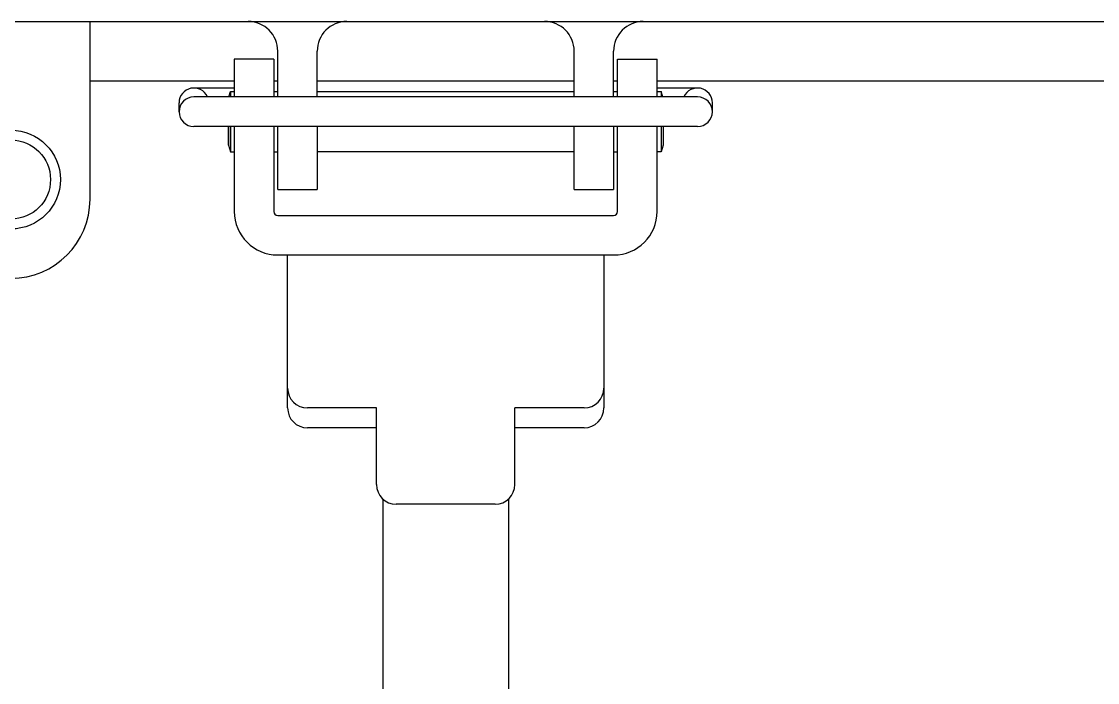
# Model space of a CAD drawing. Header units: inches. Extents: x 0 to 316, y -1 to 150.
# Drawn here: x 221.789 to 222.325, y 34.911 to 35.24 of the extents above; entities that cross this region are included whole.
import ezdxf

# ---------------------------------------------------------------- set-up
doc = ezdxf.new("R2010")
doc.units = ezdxf.units.IN
doc.header["$MEASUREMENT"] = 0

# ---------------------------------------------------------------- blocks, each defined once
blk = doc.blocks.new('GRACE-C')
at = {"color": 2}
for p, q in [((-1.5827, -1.3303), (1.5827, -1.3303)), ((-0.7087, -1.6846), (-0.7087, -1.3303)), ((-0.3346, -1.4804), (-0.3346, -1.3894)), ((-0.2559, -1.4804), (-0.2559, -1.3894)), ((0.2559, -1.4804), (0.2559, -1.3894)), ((0.3346, -1.4804), (0.3346, -1.3894)), ((-0.4213, -1.4051), (-0.4213, -1.4804)), ((-0.3425, -1.4051), (-0.4213, -1.4051)), ((-0.3425, -1.4051), (-0.3425, -1.4804)), ((0.3425, -1.4804), (0.3425, -1.4051)), ((0.3425, -1.4051), (0.4213, -1.4051)), ((0.4213, -1.4804), (0.4213, -1.4051)), ((-0.7087, -1.4484), (-0.4212, -1.4484)), ((-0.3424, -1.4484), (-0.3346, -1.4484)), ((-0.2559, -1.4484), (0.2559, -1.4484)), ((0.3346, -1.4484), (0.3424, -1.4484)), ((0.4212, -1.4484), (2.3031, -1.4484)), ((-0.5018, -1.4627), (-0.4212, -1.4627)), ((-0.4324, -1.4804), (-0.429, -1.4696)), ((-0.429, -1.4696), (-0.4212, -1.4696)), ((-0.429, -1.4696), (-0.429, -1.4804)), ((-0.3424, -1.4696), (-0.3346, -1.4696)), ((-0.2559, -1.4696), (0.2559, -1.4696)), ((0.3346, -1.4696), (0.3424, -1.4696)), ((0.4212, -1.4627), (0.5018, -1.4627)), ((0.4212, -1.4696), (0.429, -1.4696)), ((0.429, -1.4696), (0.429, -1.4804)), ((0.4324, -1.4804), (0.429, -1.4696)), ((-0.5314, -1.4923), (-0.5314, -1.51)), ((0.5018, -1.4804), (-0.5018, -1.4804)), ((0.5314, -1.51), (0.5314, -1.4923)), ((0.5018, -1.5395), (-0.5018, -1.5395)), ((-0.433, -1.5769), (-0.433, -1.5395)), ((-0.433, -1.5395), (-0.433, -1.5769)), ((-0.429, -1.5395), (-0.429, -1.5897)), ((-0.4213, -1.5395), (-0.4213, -1.7089)), ((-0.3425, -1.5395), (-0.3425, -1.7089)), ((-0.3346, -1.665), (-0.3346, -1.5395)), ((-0.2559, -1.5395), (-0.2559, -1.665)), ((0.2559, -1.665), (0.2559, -1.5395)), ((0.3346, -1.5395), (0.3346, -1.665)), ((0.3425, -1.7089), (0.3425, -1.5395)), ((0.4213, -1.7089), (0.4213, -1.5395)), ((0.429, -1.5395), (0.429, -1.5897)), ((0.433, -1.5395), (0.433, -1.5769)), ((-0.433, -1.5769), (-0.429, -1.5897)), ((0.433, -1.5769), (0.429, -1.5897)), ((-0.429, -1.5897), (-0.4212, -1.5897)), ((-0.3424, -1.5897), (-0.3346, -1.5897)), ((0.2559, -1.5897), (-0.2559, -1.5897)), ((0.2559, -1.5897), (-0.2559, -1.5897)), ((0.3346, -1.5897), (0.3424, -1.5897)), ((0.429, -1.5897), (0.4212, -1.5897)), ((-0.3346, -1.665), (-0.2559, -1.665)), ((0.2559, -1.665), (0.3346, -1.665)), ((-0.3346, -1.7167), (0.3346, -1.7167)), ((-0.3346, -1.7955), (0.3346, -1.7955)), ((-0.315, -2.061), (-0.315, -1.7955)), ((0.315, -1.7955), (0.315, -2.1004)), ((-0.315, -2.1004), (-0.315, -2.061)), ((-0.1378, -2.1004), (-0.2756, -2.1004)), ((-0.1378, -2.2528), (-0.1378, -2.1004)), ((0.2756, -2.1004), (0.1378, -2.1004)), ((0.1378, -2.2528), (0.1378, -2.1004)), ((-0.1378, -2.1398), (-0.2756, -2.1398)), ((0.2756, -2.1398), (0.1378, -2.1398)), ((0.0984, -2.2921), (-0.0984, -2.2921))]:
    blk.add_line(p, q, dxfattribs=at)
for radius in [0.0984, 0.0787]:
    blk.add_circle((-0.8661, -1.6453), radius, dxfattribs=at)
for centre, radius, start, end in [((-0.3937, -1.3894), 0.0591, 0, 90), ((-0.1969, -1.3894), 0.0591, 90, 180), ((0.1969, -1.3894), 0.0591, 0, 90), ((0.3937, -1.3894), 0.0591, 90, 180), ((-0.5018, -1.4923), 0.0295, 23.5783, 180), ((0.5018, -1.4923), 0.0295, 0, 156.4217), ((-0.5018, -1.51), 0.0295, 90, 270), ((0.5018, -1.51), 0.0295, 270, 90), ((-0.8661, -1.6846), 0.1575, 270, 0), ((-0.3346, -1.7089), 0.0866, 180, 270), ((-0.3346, -1.7089), 0.00787, 180, 270), ((0.3346, -1.7089), 0.00787, 270, 0), ((0.3346, -1.7089), 0.0866, 270, 0), ((-0.2756, -2.061), 0.0394, 180, 270), ((0.2756, -2.061), 0.0394, 270, 0), ((-0.2756, -2.1004), 0.0394, 180, 270), ((0.2756, -2.1004), 0.0394, 270, 0), ((-0.0984, -2.2528), 0.0394, 180, 270), ((0.0984, -2.2528), 0.0394, 270, 0)]:
    blk.add_arc(centre, radius, start, end, dxfattribs=at)

msp = doc.modelspace()

# ---------------------------------------------------------------- linework, layer by layer
at = {"linetype": 'Continuous'}
for p, q in [((221.96875, 35.00258), (221.96875, 32.53125)), ((222.03125, 35.00258), (222.03125, 32.53125))]:
    msp.add_line(p, q, dxfattribs=at)

# ---------------------------------------------------------------- block references
at = {"linetype": 'Continuous', "xscale": 0.25, "yscale": 0.25, "zscale": 0.25}
msp.add_blockref('GRACE-C', (222, 35.57304), dxfattribs=at)

doc.saveas('drawing.dxf')
